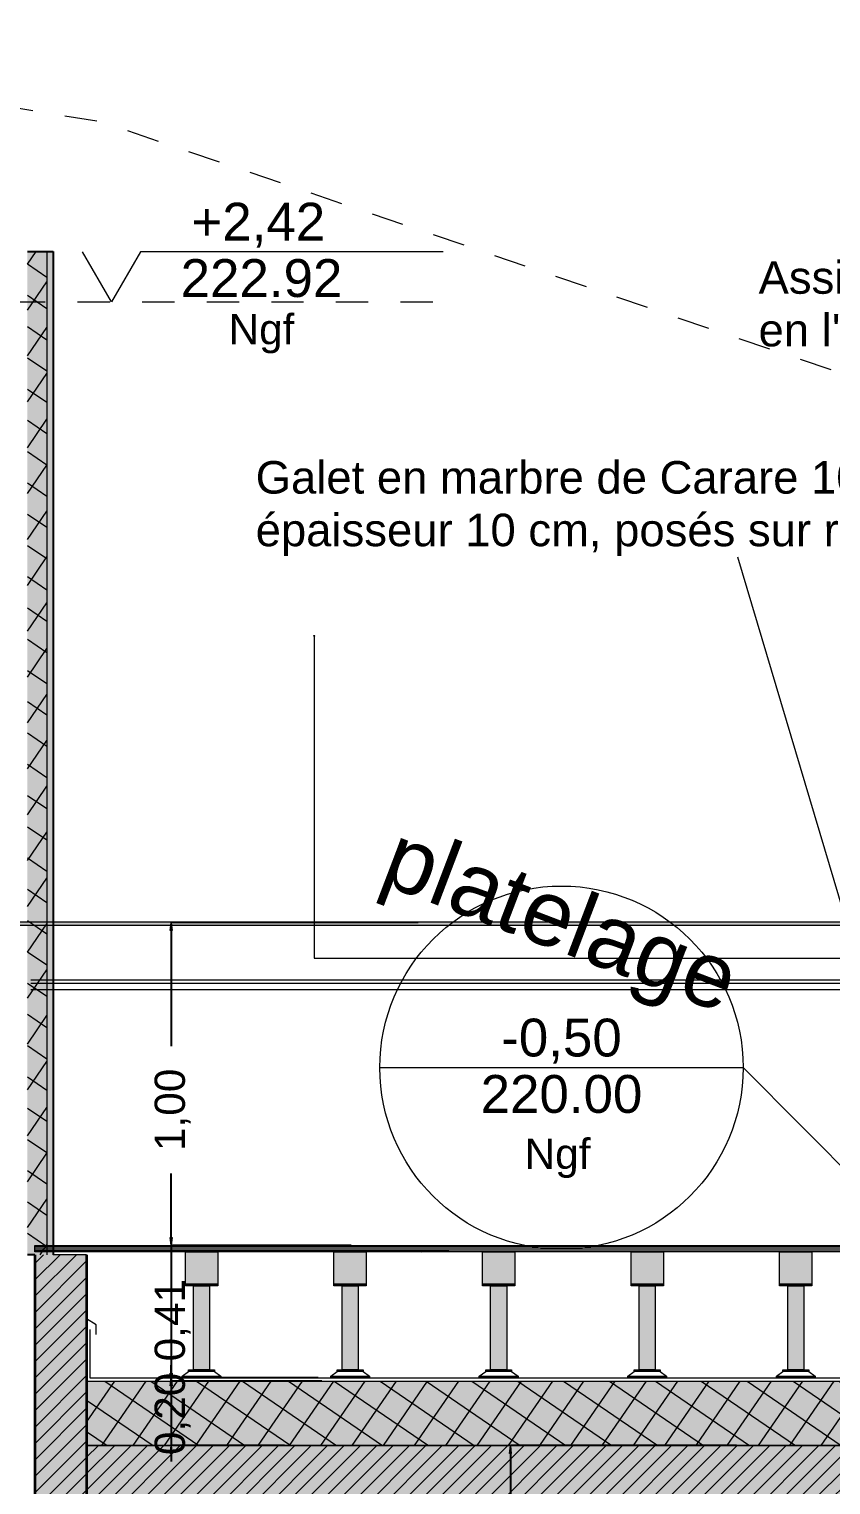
# Model space of a CAD drawing. Header units: metres. Extents: x 1838950 to 1842843, y 5171318 to 5174224.
# Drawn here: x 1841002.431 to 1841004.913, y 5171440.36 to 5171444.868 of the extents above; entities that cross this region are included whole.
import ezdxf

# ---------------------------------------------------------------- set-up
doc = ezdxf.new("R2010")
doc.units = ezdxf.units.M
doc.header["$LTSCALE"] = 0.0254
doc.header["$PDMODE"] = 1
doc.header["$PDSIZE"] = -2
doc.linetypes.add('VW-01', pattern=[0.41656, 0.20828, -0.20828])
doc.layers.get('0').update_dxf_attribs({"lineweight": 18})
doc.layers.get('DEFPOINTS').update_dxf_attribs({"lineweight": 18})
for name, color, linetype, lineweight in [('00 CHAZAL BASTAING BOIS', 7, 'Continuous', 5), ('00 CHAZAL Coupe A.5', 7, 'Continuous', 18), ('00 CHAZAL INVISIBLE ARCHI', 7, 'Continuous', 5), ('00 CHAZAL PLATELAGE BOIS', 7, 'Continuous', 5), ('B BATI-murs', 7, 'Continuous', 35), ('B GÈnÈral_Hatch', 7, 'Continuous', 5), ('B Général', 7, 'Continuous', 5), ('C ANNOTATIONS-cotation', 7, 'Continuous', 5), ('C ANNOTATIONS-niveaux', 7, 'Continuous', 5), ('C ANNOTATIONS-texte', 7, 'Continuous', 5), ('Général', 7, 'Continuous', 5)]:
    doc.layers.add(name, color=color, linetype=linetype, lineweight=lineweight)
doc.layers.add('00 CHAZAL CONSTRUCTION', color=1, linetype='Continuous', lineweight=5, true_color=0xff0000)
doc.styles.add('Arial', font='arial.ttf')
doc.dimstyles.new('100é', dxfattribs={"dimtxt": 302.065972, "dimasz": 0.000124023, "dimexe": 0, "dimexo": 2.5e-06, "dimgap": 1e-07, "dimtad": 1, "dimzin": 3, "dimtxsty": 'Arial', "dimblk": 'VW_FILLEDARROW-2', "dimblk1": 'VW_FILLEDARROW-2', "dimblk2": 'VW_FILLEDARROW-2', "dimcen": 0, "dimdle": 1e-06, "dimazin": 0, "dimtfac": 1, "dimtix": 1, "dimtmove": 0, "dimatfit": 0, "dimldrblk": 'VW_FILLEDARROW-2', "dimfxl": 1, "dimfrac": 2, "dimtolj": 1, "dimtzin": 3, "dimarcsym": 0})
pattern_1 = [(45, (0, 0), (0.02425347222222, -0.02645833333333), [])]

# ---------------------------------------------------------------- blocks, each defined once
blk = doc.blocks.new('Groupe-133-1-5')
at = {"layer": 'B BATI-murs', "linetype": 'Continuous', "lineweight": 0}
for points in [[(98.5939, -51.0237), (98.6939, -51.0237), (98.6939, -51.0287), (98.5939, -51.0287)], [(98.6189, -51.0287), (98.6689, -51.0287), (98.6689, -51.2887), (98.6189, -51.2887)], [(98.6039, -51.2887), (98.6839, -51.2887), (98.6839, -51.2937), (98.6039, -51.2937)], [(98.5839, -51.3087), (98.7039, -51.3087), (98.7039, -51.3137), (98.5839, -51.3137)]]:
    blk.add_hatch(color=7, dxfattribs=at).paths.add_polyline_path(points)
at = {"layer": 'B BATI-murs', "color": 7, "linetype": 'Continuous', "lineweight": 13}
for p, q in [((98.5839, -51.3087), (98.6039, -51.2937)), ((98.6839, -51.2937), (98.7039, -51.3087))]:
    blk.add_line(p, q, dxfattribs=at)
at = {"layer": 'B BATI-murs', "color": 7, "linetype": 'Continuous', "lineweight": 13, "flags": 128}
for points in [[(98.5939, -51.0237), (98.6939, -51.0237), (98.6939, -51.0287), (98.5939, -51.0287)], [(98.6189, -51.0287), (98.6689, -51.0287), (98.6689, -51.2887), (98.6189, -51.2887)], [(98.6039, -51.2887), (98.6839, -51.2887), (98.6839, -51.2937), (98.6039, -51.2937)], [(98.5839, -51.3087), (98.7039, -51.3087), (98.7039, -51.3137), (98.5839, -51.3137)]]:
    blk.add_lwpolyline(points, close=True, dxfattribs=at)
blk = doc.blocks.new('Groupe-134-1-5')
at = {"layer": 'B BATI-murs', "linetype": 'Continuous', "lineweight": 0}
for points in [[(99.0539, -51.0237), (99.1539, -51.0237), (99.1539, -51.0287), (99.0539, -51.0287)], [(99.0789, -51.0287), (99.1289, -51.0287), (99.1289, -51.2887), (99.0789, -51.2887)], [(99.0639, -51.2887), (99.1439, -51.2887), (99.1439, -51.2937), (99.0639, -51.2937)], [(99.0439, -51.3087), (99.1639, -51.3087), (99.1639, -51.3137), (99.0439, -51.3137)]]:
    blk.add_hatch(color=7, dxfattribs=at).paths.add_polyline_path(points)
at = {"layer": 'B BATI-murs', "color": 7, "linetype": 'Continuous', "lineweight": 13}
for p, q in [((99.0439, -51.3087), (99.0639, -51.2937)), ((99.1439, -51.2937), (99.1639, -51.3087))]:
    blk.add_line(p, q, dxfattribs=at)
at = {"layer": 'B BATI-murs', "color": 7, "linetype": 'Continuous', "lineweight": 13, "flags": 128}
for points in [[(99.0539, -51.0237), (99.1539, -51.0237), (99.1539, -51.0287), (99.0539, -51.0287)], [(99.0789, -51.0287), (99.1289, -51.0287), (99.1289, -51.2887), (99.0789, -51.2887)], [(99.0639, -51.2887), (99.1439, -51.2887), (99.1439, -51.2937), (99.0639, -51.2937)], [(99.0439, -51.3087), (99.1639, -51.3087), (99.1639, -51.3137), (99.0439, -51.3137)]]:
    blk.add_lwpolyline(points, close=True, dxfattribs=at)
blk = doc.blocks.new('Groupe-135-1-5')
at = {"layer": 'B BATI-murs', "linetype": 'Continuous', "lineweight": 0}
for points in [[(99.5139, -51.0237), (99.6139, -51.0237), (99.6139, -51.0287), (99.5139, -51.0287)], [(99.5389, -51.0287), (99.5889, -51.0287), (99.5889, -51.2887), (99.5389, -51.2887)], [(99.5239, -51.2887), (99.6039, -51.2887), (99.6039, -51.2937), (99.5239, -51.2937)], [(99.5039, -51.3087), (99.6239, -51.3087), (99.6239, -51.3137), (99.5039, -51.3137)]]:
    blk.add_hatch(color=7, dxfattribs=at).paths.add_polyline_path(points)
at = {"layer": 'B BATI-murs', "color": 7, "linetype": 'Continuous', "lineweight": 13}
for p, q in [((99.5039, -51.3087), (99.5239, -51.2937)), ((99.6039, -51.2937), (99.6239, -51.3087))]:
    blk.add_line(p, q, dxfattribs=at)
at = {"layer": 'B BATI-murs', "color": 7, "linetype": 'Continuous', "lineweight": 13, "flags": 128}
for points in [[(99.5139, -51.0237), (99.6139, -51.0237), (99.6139, -51.0287), (99.5139, -51.0287)], [(99.5389, -51.0287), (99.5889, -51.0287), (99.5889, -51.2887), (99.5389, -51.2887)], [(99.5239, -51.2887), (99.6039, -51.2887), (99.6039, -51.2937), (99.5239, -51.2937)], [(99.5039, -51.3087), (99.6239, -51.3087), (99.6239, -51.3137), (99.5039, -51.3137)]]:
    blk.add_lwpolyline(points, close=True, dxfattribs=at)
blk = doc.blocks.new('Groupe-136-1-5')
at = {"layer": 'B BATI-murs', "linetype": 'Continuous', "lineweight": 0}
for points in [[(99.9739, -51.0237), (100.0739, -51.0237), (100.0739, -51.0287), (99.9739, -51.0287)], [(99.9989, -51.0287), (100.0489, -51.0287), (100.0489, -51.2887), (99.9989, -51.2887)], [(99.9839, -51.2887), (100.0639, -51.2887), (100.0639, -51.2937), (99.9839, -51.2937)], [(99.9639, -51.3087), (100.0839, -51.3087), (100.0839, -51.3137), (99.9639, -51.3137)]]:
    blk.add_hatch(color=7, dxfattribs=at).paths.add_polyline_path(points)
at = {"layer": 'B BATI-murs', "color": 7, "linetype": 'Continuous', "lineweight": 13}
for p, q in [((99.9639, -51.3087), (99.9839, -51.2937)), ((100.0639, -51.2937), (100.0839, -51.3087))]:
    blk.add_line(p, q, dxfattribs=at)
at = {"layer": 'B BATI-murs', "color": 7, "linetype": 'Continuous', "lineweight": 13, "flags": 128}
for points in [[(99.9739, -51.0237), (100.0739, -51.0237), (100.0739, -51.0287), (99.9739, -51.0287)], [(99.9989, -51.0287), (100.0489, -51.0287), (100.0489, -51.2887), (99.9989, -51.2887)], [(99.9839, -51.2887), (100.0639, -51.2887), (100.0639, -51.2937), (99.9839, -51.2937)], [(99.9639, -51.3087), (100.0839, -51.3087), (100.0839, -51.3137), (99.9639, -51.3137)]]:
    blk.add_lwpolyline(points, close=True, dxfattribs=at)
blk = doc.blocks.new('Groupe-137-1-5')
at = {"layer": 'B BATI-murs', "linetype": 'Continuous', "lineweight": 0}
for points in [[(100.4339, -51.0237), (100.5339, -51.0237), (100.5339, -51.0287), (100.4339, -51.0287)], [(100.4589, -51.0287), (100.5089, -51.0287), (100.5089, -51.2887), (100.4589, -51.2887)], [(100.4439, -51.2887), (100.5239, -51.2887), (100.5239, -51.2937), (100.4439, -51.2937)], [(100.4239, -51.3087), (100.5439, -51.3087), (100.5439, -51.3137), (100.4239, -51.3137)]]:
    blk.add_hatch(color=7, dxfattribs=at).paths.add_polyline_path(points)
at = {"layer": 'B BATI-murs', "color": 7, "linetype": 'Continuous', "lineweight": 13}
for p, q in [((100.4239, -51.3087), (100.4439, -51.2937)), ((100.5239, -51.2937), (100.5439, -51.3087))]:
    blk.add_line(p, q, dxfattribs=at)
at = {"layer": 'B BATI-murs', "color": 7, "linetype": 'Continuous', "lineweight": 13, "flags": 128}
for points in [[(100.4339, -51.0237), (100.5339, -51.0237), (100.5339, -51.0287), (100.4339, -51.0287)], [(100.4589, -51.0287), (100.5089, -51.0287), (100.5089, -51.2887), (100.4589, -51.2887)], [(100.4439, -51.2887), (100.5239, -51.2887), (100.5239, -51.2937), (100.4439, -51.2937)], [(100.4239, -51.3087), (100.5439, -51.3087), (100.5439, -51.3137), (100.4239, -51.3137)]]:
    blk.add_lwpolyline(points, close=True, dxfattribs=at)
blk = doc.blocks.new('Alti BAT B TOITURE-4')
at = {"layer": 'C ANNOTATIONS-niveaux', "color": 7, "linetype": 'Continuous', "lineweight": 5}
blk.add_line((-0.5592, -0.0905), (0.5658, -0.0905), dxfattribs=at)
blk.add_circle((0.0033, -0.0905), 0.5625, dxfattribs=at)
at = {"layer": 'B Général', "color": 7, "char_height": 0.11722, "attachment_point": 2, "rotation": 0, "line_spacing_factor": 0.901009, "style": 'Arial'}
for s, insert in [('-0,50', (0.0033, 0.0613)), ('220.00', (0.0033, -0.1133))]:
    blk.add_mtext(s, dxfattribs=dict(at, insert=insert))
at = {"layer": 'C ANNOTATIONS-niveaux', "color": 7, "insert": (-0.009, -0.3103), "char_height": 0.09378, "attachment_point": 2, "rotation": 0, "line_spacing_factor": 0.901009, "style": 'Arial'}
blk.add_mtext('Ngf', dxfattribs=at)
blk = doc.blocks.new('VW_FILLEDARROW-2')
at = {"linetype": 'Continuous', "lineweight": 0, "transparency": 16777216}
blk.add_hatch(color=0, dxfattribs=at).paths.add_polyline_path([(-1, 0.12), (0, 0), (-1, -0.12)])
at = {"color": 0, "lineweight": 20, "transparency": 16777216, "flags": 128}
blk.add_lwpolyline([(-1, 0.12), (0, 0), (-1, -0.12)], close=True, dxfattribs=at)
blk = doc.blocks.new('*D1668')
at = {"layer": 'C ANNOTATIONS-cotation', "color": 0, "linetype": 'Continuous', "lineweight": -2, "transparency": 16777216}
for p, q in [((1841004.6209, 5171440.482), (1841003.9209, 5171440.482)), ((1841003.9209, 5171440.4571), (1841003.9209, 5171437.7668)), ((1841004.7421, 5171437.742), (1841003.9209, 5171437.742))]:
    blk.add_line(p, q, dxfattribs=at)
at = {"layer": 'DEFPOINTS', "color": 0, "linetype": 'Continuous', "transparency": 16777216}
for p in [(1841004.6209, 5171440.482), (1841003.9209, 5171437.742), (1841004.7421, 5171437.742)]:
    blk.add_point(p, dxfattribs=at)
at = {"layer": 'C ANNOTATIONS-cotation', "color": 0, "linetype": 'Continuous', "lineweight": -2, "transparency": 16777216, "xscale": 0.0248046875, "yscale": 0.0248046875, "zscale": 0.0248046875}
for p, rotation in [((1841003.9209, 5171440.482), 90), ((1841003.9209, 5171437.742), 270)]:
    blk.add_blockref('VW_FILLEDARROW-2', p, dxfattribs=dict(at, rotation=rotation))
at = {"layer": 'C ANNOTATIONS-cotation', "color": 0, "linetype": 'Continuous', "lineweight": 5, "transparency": 16777216, "insert": (1841003.8545, 5171439.112), "char_height": 0.09378, "attachment_point": 5, "rotation": 90, "style": 'Arial'}
blk.add_mtext('\\A1;2,74', dxfattribs=at)
blk = doc.blocks.new('*D1685')
at = {"layer": 'C ANNOTATIONS-cotation', "color": 0, "linetype": 'Continuous', "lineweight": -2, "transparency": 16777216}
for p, q in [((1841003.6359, 5171442.102), (1841002.8707, 5171442.102)), ((1841002.8707, 5171442.0771), (1841002.8707, 5171441.7189)), ((1841002.8707, 5171441.1268), (1841002.8707, 5171441.3248)), ((1841003.4278, 5171441.102), (1841002.8707, 5171441.102))]:
    blk.add_line(p, q, dxfattribs=at)
at = {"layer": 'DEFPOINTS', "color": 0, "linetype": 'Continuous', "transparency": 16777216}
for p in [(1841003.6359, 5171442.102), (1841002.8707, 5171441.102), (1841003.4278, 5171441.102)]:
    blk.add_point(p, dxfattribs=at)
at = {"layer": 'C ANNOTATIONS-cotation', "color": 0, "linetype": 'Continuous', "lineweight": -2, "transparency": 16777216, "xscale": 0.0248046875, "yscale": 0.0248046875, "zscale": 0.0248046875}
for p, rotation in [((1841002.8707, 5171442.102), 90), ((1841002.8707, 5171441.102), 270)]:
    blk.add_blockref('VW_FILLEDARROW-2', p, dxfattribs=dict(at, rotation=rotation))
at = {"layer": 'C ANNOTATIONS-cotation', "color": 0, "linetype": 'Continuous', "lineweight": 5, "transparency": 16777216, "insert": (1841002.8751, 5171441.5218), "char_height": 0.09378, "attachment_point": 5, "rotation": 90, "style": 'Arial'}
blk.add_mtext('\\A1;1,00', dxfattribs=at)
blk = doc.blocks.new('*D1686')
at = {"layer": 'C ANNOTATIONS-cotation', "color": 0, "linetype": 'Continuous', "lineweight": -2, "transparency": 16777216}
for p, q in [((1841002.8707, 5171441.1268), (1841002.8707, 5171441.1516)), ((1841003.4278, 5171441.102), (1841002.8707, 5171441.102)), ((1841002.8707, 5171441.102), (1841002.8707, 5171440.692)), ((1841003.3259, 5171440.692), (1841002.8707, 5171440.692)), ((1841002.8707, 5171440.6671), (1841002.8707, 5171440.6423))]:
    blk.add_line(p, q, dxfattribs=at)
at = {"layer": 'DEFPOINTS', "color": 0, "linetype": 'Continuous', "transparency": 16777216}
for p in [(1841003.4278, 5171441.102), (1841002.8707, 5171440.692), (1841003.3259, 5171440.692)]:
    blk.add_point(p, dxfattribs=at)
at = {"layer": 'C ANNOTATIONS-cotation', "color": 0, "linetype": 'Continuous', "lineweight": -2, "transparency": 16777216, "xscale": 0.0248046875, "yscale": 0.0248046875, "zscale": 0.0248046875}
for p, rotation in [((1841002.8707, 5171441.102), 270), ((1841002.8707, 5171440.692), 90)]:
    blk.add_blockref('VW_FILLEDARROW-2', p, dxfattribs=dict(at, rotation=rotation))
at = {"layer": 'C ANNOTATIONS-cotation', "color": 0, "linetype": 'Continuous', "lineweight": 5, "transparency": 16777216, "insert": (1841002.8751, 5171440.8704), "char_height": 0.09378, "attachment_point": 5, "rotation": 90, "style": 'Arial'}
blk.add_mtext('\\A1;0,41', dxfattribs=at)
blk = doc.blocks.new('*D1687')
at = {"layer": 'C ANNOTATIONS-cotation', "color": 0, "linetype": 'Continuous', "lineweight": -2, "transparency": 16777216}
for p, q in [((1841002.8707, 5171440.7068), (1841002.8707, 5171440.7316)), ((1841003.3373, 5171440.682), (1841002.8707, 5171440.682)), ((1841002.8707, 5171440.682), (1841002.8707, 5171440.482)), ((1841003.2218, 5171440.482), (1841002.8707, 5171440.482)), ((1841002.8707, 5171440.4571), (1841002.8707, 5171440.4323))]:
    blk.add_line(p, q, dxfattribs=at)
at = {"layer": 'DEFPOINTS', "color": 0, "linetype": 'Continuous', "transparency": 16777216}
for p in [(1841003.3373, 5171440.682), (1841002.8707, 5171440.482), (1841003.2218, 5171440.482)]:
    blk.add_point(p, dxfattribs=at)
at = {"layer": 'C ANNOTATIONS-cotation', "color": 0, "linetype": 'Continuous', "lineweight": -2, "transparency": 16777216, "xscale": 0.0248046875, "yscale": 0.0248046875, "zscale": 0.0248046875}
for p, rotation in [((1841002.8707, 5171440.682), 270), ((1841002.8707, 5171440.482), 90)]:
    blk.add_blockref('VW_FILLEDARROW-2', p, dxfattribs=dict(at, rotation=rotation))
at = {"layer": 'C ANNOTATIONS-cotation', "color": 0, "linetype": 'Continuous', "lineweight": 5, "transparency": 16777216, "insert": (1841002.8751, 5171440.5803), "char_height": 0.09378, "attachment_point": 5, "rotation": 90, "style": 'Arial'}
blk.add_mtext('\\A1;0,20', dxfattribs=at)
blk = doc.blocks.new('Groupe-988-1-4')
at = {"layer": 'B Général', "color": 7, "linetype": 'Continuous', "lineweight": 13, "flags": 128}
blk.add_lwpolyline([(99.392, -47.8266), (98.4548, -47.8266), (98.365, -47.9821), (98.2752, -47.8266)], dxfattribs=at)
at = {"layer": 'B Général', "color": 7, "attachment_point": 2, "rotation": 360, "line_spacing_factor": 0.901009, "style": 'Arial'}
for s, insert, char_height in [('+2,42', (98.8195, -47.6748), 0.11722), ('222.92', (98.8295, -47.8494), 0.11722), ('Ngf', (98.8295, -48.0195), 0.09378)]:
    blk.add_mtext(s, dxfattribs=dict(at, insert=insert, char_height=char_height))
blk = doc.blocks.new('Groupe-2033-1')
at = {"layer": '00 CHAZAL CONSTRUCTION', "linetype": 'Continuous', "lineweight": 0, "true_color": 0xff0000}
blk.add_hatch(color=1, dxfattribs=at).paths.add_polyline_path([(1841003.3126, 5171442.9883), (1841003.3134, 5171442.9915), (1841003.3143, 5171442.9883)])
at = {"layer": '00 CHAZAL CONSTRUCTION', "lineweight": 5, "flags": 128}
blk.add_lwpolyline([(1841003.3126, 5171442.9883), (1841003.3134, 5171442.9915), (1841003.3143, 5171442.9883)], close=True, dxfattribs=at)
at = {"layer": '00 CHAZAL CONSTRUCTION', "flags": 128}
blk.add_lwpolyline([(1841003.3134, 5171442.9915), (1841003.3134, 5171441.9915), (1841009.2224, 5171441.9915), (1841009.2224, 5171440.682), (1841013.8148, 5171440.682), (1841013.8048, 5171441.6819)], dxfattribs=at)
at = {"layer": '00 CHAZAL CONSTRUCTION', "insert": (1841003.5816, 5171442.4139), "char_height": 0.20138, "attachment_point": 1, "rotation": 339.1733, "line_spacing_factor": 0.970891, "style": 'Arial'}
blk.add_mtext('platelage', dxfattribs=at)
blk = doc.blocks.new('Groupe-2044-1')
at = {"layer": 'B Général', "color": 1, "linetype": 'VW-01', "lineweight": 18, "flags": 128}
blk.add_lwpolyline([(1840936.5064, 5171458.0611), (1840940.7116, 5171457.882), (1840941.2915, 5171457.882), (1840947.3725, 5171455.692), (1840961.6099, 5171452.192), (1840964.5628, 5171451.932), (1840975.7353, 5171449.272), (1840978.6482, 5171449.072), (1840980.8924, 5171448.462), (1840986.0321, 5171447.462), (1840996.4024, 5171445.602), (1841002.6533, 5171444.582), (1841006.7128, 5171443.202), (1841010.8243, 5171443.142), (1841012.8506, 5171442.8693), (1841013.3502, 5171442.8693)], dxfattribs=at)

msp = doc.modelspace()

# ---------------------------------------------------------------- hatches: boundary and pattern name
at = {"layer": '00 CHAZAL PLATELAGE BOIS', "linetype": 'Continuous', "lineweight": 0, "true_color": 0xead4bf}
for points in [[(1841002.9148, 5171441.082), (1841003.0148, 5171441.082), (1841003.0148, 5171440.982), (1841002.9148, 5171440.982)], [(1841003.3748, 5171441.082), (1841003.4748, 5171441.082), (1841003.4748, 5171440.982), (1841003.3748, 5171440.982)], [(1841003.8348, 5171441.082), (1841003.9348, 5171441.082), (1841003.9348, 5171440.982), (1841003.8348, 5171440.982)], [(1841004.2948, 5171441.082), (1841004.3948, 5171441.082), (1841004.3948, 5171440.982), (1841004.2948, 5171440.982)], [(1841004.7548, 5171441.082), (1841004.8548, 5171441.082), (1841004.8548, 5171440.982), (1841004.7548, 5171440.982)]]:
    msp.add_hatch(color=254, dxfattribs=at).paths.add_polyline_path(points)
at = {"layer": 'B GÈnÈral_Hatch', "linetype": 'Continuous', "lineweight": 0, "true_color": 0xffffff}
for points in [[(1841002.4257, 5171444.1802), (1841002.5057, 5171444.1802), (1841002.5057, 5171441.0726), (1841002.4257, 5171441.0726), (1841002.4257, 5171444.1802)], [(1841002.4857, 5171444.1802), (1841002.4257, 5171444.1802), (1841002.4257, 5171441.0726), (1841002.4857, 5171441.0726), (1841002.4857, 5171444.1802)], [(1841002.5057, 5171444.1802), (1841002.4857, 5171444.1802), (1841002.4857, 5171441.0726), (1841002.5057, 5171441.0726), (1841002.5057, 5171444.1802)], [(1841002.4489, 5171441.0726), (1841002.6089, 5171441.0726), (1841002.6089, 5171429.3118), (1841002.4489, 5171429.3118), (1841002.4489, 5171441.0726)], [(1841002.6089, 5171441.0726), (1841002.4489, 5171441.0726), (1841002.4489, 5171429.3118), (1841002.6089, 5171429.3118), (1841002.6089, 5171441.0726)], [(1841002.6089, 5171440.682), (1841012.6748, 5171440.682), (1841012.6748, 5171440.482), (1841002.6089, 5171440.482), (1841002.6089, 5171440.682)], [(1841012.6748, 5171440.242), (1841012.8348, 5171440.482), (1841002.6089, 5171440.482), (1841002.6089, 5171440.242), (1841012.6748, 5171440.242)]]:
    msp.add_hatch(color=7, dxfattribs=at).paths.add_polyline_path(points)
at = {"layer": 'B GÈnÈral_Hatch', "linetype": 'Continuous', "lineweight": 5, "true_color": 0x808080}
h = msp.add_hatch(dxfattribs=at)
h.set_pattern_fill('02_ISOLANT', color=8, angle=270, style=0, pattern_type=2)
h.set_pattern_definition([(415.723595, (1841223.32532, 5171054.4573), (-0.066106423, 0.045054865), []), (145.723595, (1841223.32532, 5171054.4573), (0.045054865, 0.066106423), [])])
h.paths.add_polyline_path([(1841002.4857, 5171444.1802), (1841002.4257, 5171444.1802), (1841002.4257, 5171441.0726), (1841002.4857, 5171441.0726)])
at = {"layer": 'B GÈnÈral_Hatch', "linetype": 'Continuous', "lineweight": 5}
h = msp.add_hatch(dxfattribs=at)
h.set_pattern_fill('50_BETON', style=0, pattern_type=2)
h.set_pattern_definition(pattern_1)
h.paths.add_polyline_path([(1841002.6089, 5171441.0726), (1841002.4489, 5171441.0726), (1841002.4489, 5171429.3118), (1841002.6089, 5171429.3118)])
h = msp.add_hatch(dxfattribs=at)
h.set_pattern_fill('50_BETON', style=0, pattern_type=2)
h.set_pattern_definition(pattern_1)
h.paths.add_polyline_path([(1841012.6748, 5171440.242), (1841012.8348, 5171440.482), (1841002.6089, 5171440.482), (1841002.6089, 5171440.242)])
at = {"layer": 'B Général', "linetype": 'Continuous', "lineweight": 0, "true_color": 0xbbbbbb}
msp.add_hatch(color=9, dxfattribs=at).paths.add_polyline_path([(1840998.6754, 5171442.0934), (1841012.7548, 5171442.0934), (1841012.7548, 5171442.1034), (1840998.6754, 5171442.1034)])
at = {"layer": 'B Général', "linetype": 'Continuous', "lineweight": 5, "true_color": 0x808080}
h = msp.add_hatch(dxfattribs=at)
h.set_pattern_fill('BOIS FIL HOR', color=8, style=0, pattern_type=2)
h.set_pattern_definition([(0, (0.0052917, -0.0070556), (0.0035277777744923, -0.0044097222218115), [])])
h.paths.add_polyline_path([(1841002.4489, 5171441.102), (1841005.2657, 5171441.102), (1841005.2657, 5171441.082), (1841002.4489, 5171441.082)])
h = msp.add_hatch(dxfattribs=at)
h.set_pattern_fill('02_ISOLANT', color=8, style=0, pattern_type=2)
h.set_pattern_definition([(145.7235947439, (388.169114, 220.86958), (-0.0450548647166, -0.0661064230266), []), (-124.2764052561, (388.169114, 220.86958), (-0.0661064230266, 0.0450548647166), [])])
h.paths.add_polyline_path([(1841002.6089, 5171440.682), (1841012.6748, 5171440.682), (1841012.6748, 5171440.482), (1841002.6089, 5171440.482)])

# ---------------------------------------------------------------- linework, layer by layer
at = {"layer": '00 CHAZAL BASTAING BOIS'}
msp.add_line((1841004.6238, 5171443.2345), (1841005.3063, 5171440.943), dxfattribs=at)
at = {"layer": '00 CHAZAL PLATELAGE BOIS', "flags": 128}
for points in [[(1841002.9148, 5171441.082), (1841003.0148, 5171441.082), (1841003.0148, 5171440.982), (1841002.9148, 5171440.982)], [(1841003.3748, 5171441.082), (1841003.4748, 5171441.082), (1841003.4748, 5171440.982), (1841003.3748, 5171440.982)], [(1841003.8348, 5171441.082), (1841003.9348, 5171441.082), (1841003.9348, 5171440.982), (1841003.8348, 5171440.982)], [(1841004.2948, 5171441.082), (1841004.3948, 5171441.082), (1841004.3948, 5171440.982), (1841004.2948, 5171440.982)], [(1841004.7548, 5171441.082), (1841004.8548, 5171441.082), (1841004.8548, 5171440.982), (1841004.7548, 5171440.982)]]:
    msp.add_lwpolyline(points, close=True, dxfattribs=at)
at = {"layer": 'B Général', "color": 7, "linetype": 'Continuous', "lineweight": 25}
for p, q in [((1841002.4257, 5171444.1802), (1841002.5057, 5171444.1802)), ((1841002.5057, 5171444.1802), (1841002.5057, 5171441.0726)), ((1841002.4489, 5171441.0726), (1841002.4257, 5171441.0726))]:
    msp.add_line(p, q, dxfattribs=at)
at = {"layer": 'B Général', "color": 7, "linetype": 'Continuous', "lineweight": 5}
for p, q in [((1841002.4857, 5171444.1802), (1841002.4857, 5171441.0726)), ((1841002.5057, 5171444.1802), (1841002.5057, 5171441.0726)), ((1841012.6648, 5171441.9132), (1841002.4357, 5171441.9132)), ((1841012.6648, 5171441.8932), (1841002.4357, 5171441.8932)), ((1841002.6089, 5171441.102), (1841006.9248, 5171441.102)), ((1841002.4489, 5171441.0726), (1841002.4489, 5171429.3118)), ((1841002.6089, 5171441.0726), (1841002.5057, 5171441.0726)), ((1841002.6089, 5171441.0726), (1841002.6089, 5171440.482)), ((1841002.6089, 5171440.482), (1841012.6748, 5171440.482))]:
    msp.add_line(p, q, dxfattribs=at)
at = {"layer": 'B Général', "color": 7, "linetype": 'VW-01', "lineweight": 5}
msp.add_line((1841001.1809, 5171444.0235), (1841003.7421, 5171444.0235), dxfattribs=at)
at = {"layer": 'B Général', "color": 7, "linetype": 'Continuous', "lineweight": 13}
msp.add_line((1841012.9248, 5171441.9232), (1841002.4357, 5171441.9232), dxfattribs=at)
at = {"layer": 'B Général', "color": 7, "linetype": 'Continuous', "lineweight": 35}
for p, q in [((1841002.4489, 5171441.0726), (1841002.4489, 5171429.3118)), ((1841002.6089, 5171441.0726), (1841002.6089, 5171429.3118))]:
    msp.add_line(p, q, dxfattribs=at)
at = {"layer": 'B Général', "color": 7, "linetype": 'Continuous', "lineweight": 18}
msp.add_line((1841002.6089, 5171440.482), (1841012.6748, 5171440.482), dxfattribs=at)
at = {"layer": 'B Général', "color": 7, "linetype": 'Continuous', "lineweight": 5, "flags": 128}
for points in [[(1840998.6754, 5171442.0934), (1841012.7548, 5171442.0934), (1841012.7548, 5171442.1034), (1840998.6754, 5171442.1034)], [(1841002.6089, 5171440.682), (1841012.6748, 5171440.682), (1841012.6748, 5171440.482), (1841002.6089, 5171440.482)]]:
    msp.add_lwpolyline(points, close=True, dxfattribs=at)
at = {"layer": 'B Général', "flags": 128}
msp.add_lwpolyline([(1841002.4489, 5171441.102), (1841005.2657, 5171441.102), (1841005.2657, 5171441.082), (1841002.4489, 5171441.082)], close=True, dxfattribs=at)
at = {"layer": 'B Général', "lineweight": 13, "flags": 128}
msp.add_lwpolyline([(1841002.6388, 5171440.8261), (1841002.6388, 5171440.8561), (1841002.6088, 5171440.8751), (1841002.6089, 5171440.9061)], dxfattribs=at)
at = {"layer": 'B Général', "color": 150, "lineweight": 18, "true_color": 0x007fff, "flags": 128}
msp.add_lwpolyline([(1841002.6189, 5171440.842), (1841002.6189, 5171440.692), (1841012.6648, 5171440.692), (1841012.6648, 5171440.842)], dxfattribs=at)
at = {"layer": 'C ANNOTATIONS-texte', "color": 7, "linetype": 'Continuous', "lineweight": 5, "flags": 128}
msp.add_lwpolyline([(1841003.9018, 5171441.6524), (1841004.6418, 5171441.6524), (1841005.1899, 5171441.102)], dxfattribs=at)

# ---------------------------------------------------------------- block references
at = {"layer": '00 CHAZAL CONSTRUCTION', "color": 7}
msp.add_blockref('Groupe-2033-1', (0, 0), dxfattribs=at)
at = {"layer": '00 CHAZAL INVISIBLE ARCHI', "color": 7}
msp.add_blockref('Groupe-2044-1', (0, 0), dxfattribs=at)
at = {"layer": 'B Général', "color": 7}
for name, p in [('Groupe-988-1-4', (1840904.3209, 5171492.0056)), ('Alti BAT B TOITURE-4', (1841004.076, 5171441.7429))]:
    msp.add_blockref(name, p, dxfattribs=at)
at = {"layer": 'Général', "color": 7}
for name in ['Groupe-133-1-5', 'Groupe-134-1-5', 'Groupe-135-1-5', 'Groupe-136-1-5', 'Groupe-137-1-5']:
    msp.add_blockref(name, (1840904.3209, 5171492.0056), dxfattribs=at)

# ---------------------------------------------------------------- texts
at = {"layer": '00 CHAZAL Coupe A.5', "char_height": 0.100689, "attachment_point": 1, "line_spacing_factor": 0.970891, "style": 'Arial'}
for s, insert in [("Assise métallique fixée sur bastaings bois\\Pen l'absence de plancher bois (galets)", (1841004.6896, 5171444.1497)), ('Galet en marbre de Carare 10/25\\Pépaisseur 10 cm, posés sur résiliant.', (1841003.1323, 5171443.5308))]:
    msp.add_mtext(s, dxfattribs=dict(at, insert=insert))

# ---------------------------------------------------------------- dimensions: what is measured, and where the dimension line sits
at = {"layer": 'C ANNOTATIONS-cotation', "color": 7, "linetype": 'Continuous', "lineweight": 5}
for base, p1, p2, picture, middle in [((1841002.8707, 5171441.102), (1841003.6359, 5171442.102), (1841003.4278, 5171441.102), '*D1685', (1841002.8751, 5171441.5218)), ((1841002.8707, 5171440.692), (1841003.4278, 5171441.102), (1841003.3259, 5171440.692), '*D1686', (1841002.8751, 5171440.8704)), ((1841002.8707, 5171440.482), (1841003.3373, 5171440.682), (1841003.2218, 5171440.482), '*D1687', (1841002.8751, 5171440.5803))]:
    dim = msp.add_linear_dim(base=base, p1=p1, p2=p2, angle=270, dimstyle='100é', override={"dimtxt": 0.093778, "dimasz": 0.024805, "dimgap": 0.07985, "dimpost": '<>', "dimtxsty": 'Arial', "dimdle": 0.0002, "dimtmove": 2}, dxfattribs=at)
    dim.commit()
    dim.dimension.update_dxf_attribs({"geometry": picture, "text_midpoint": middle, "dimtype": 160})
dim = msp.add_linear_dim(base=(1841003.9209, 5171437.742), p1=(1841004.6209, 5171440.482), p2=(1841004.7421, 5171437.742), angle=270, dimstyle='100é', override={"dimtxt": 0.093778, "dimasz": 0.024805, "dimgap": 0.01, "dimpost": '<>', "dimtxsty": 'Arial', "dimdle": 0.0002, "dimtmove": 2}, dxfattribs=at)
dim.commit()
dim.dimension.update_dxf_attribs({"geometry": '*D1668', "text_midpoint": (1841003.8545, 5171439.112)})

doc.saveas('drawing.dxf')
